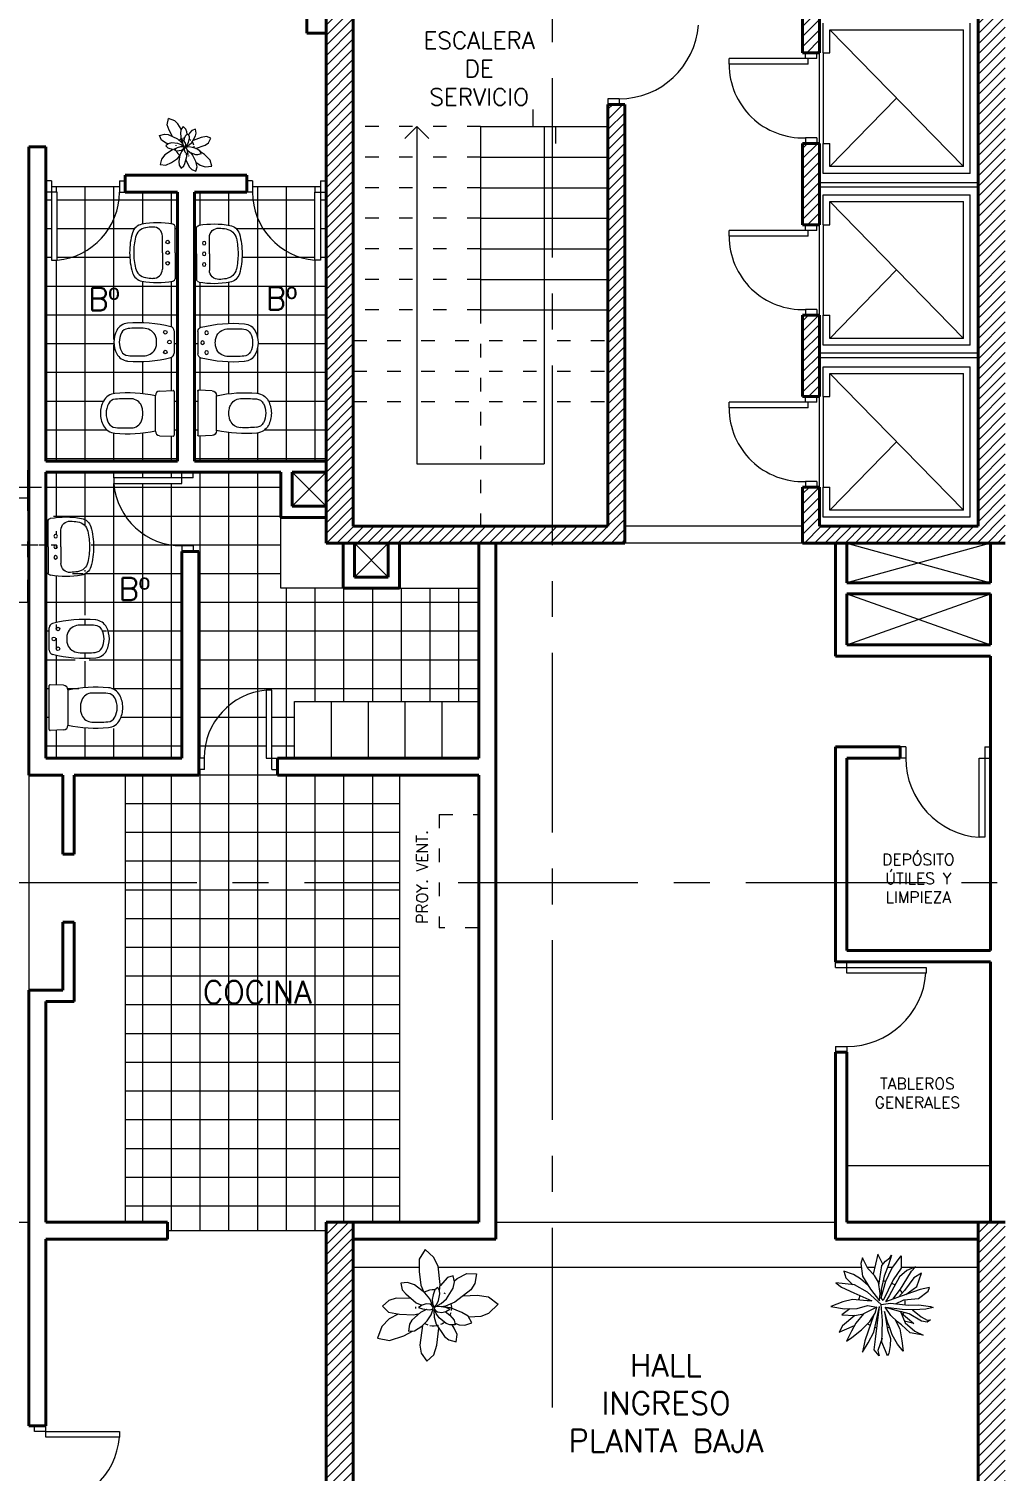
# Model space of a CAD drawing. Extents: x 1018 to 1337, y -109 to 133.
# Drawn here: x 1043.32 to 1051.94, y 112.54 to 125.28 of the extents above; entities that cross this region are included whole.
import ezdxf

# ---------------------------------------------------------------- set-up
doc = ezdxf.new("R2010")
doc.units = 0
doc.header["$LTSCALE"] = 0.5
doc.linetypes.add('ACAD_ISO03W100', pattern=[30, 12, -18])
doc.linetypes.add('CENTER', pattern=[50.8, 31.75, -6.35, 6.35, -6.35])
doc.layers.get('0').update_dxf_attribs({"linetype": 'CONTINUOUS'})
for name, color, linetype, lineweight in [('Carpintería', 55, 'CONTINUOUS', 20), ('Detalles .05', 243, 'CONTINUOUS', 5), ('Detalles 01', 8, 'CONTINUOUS', 9), ('Equipamiento fijo', 31, 'CONTINUOUS', 13), ('Muros corte', 7, 'CONTINUOUS', 40), ('Pisos', 252, 'CONTINUOUS', 18), ('Proyección', 4, 'ACAD_ISO03W100', 18), ('Punta 01', 6, 'CONTINUOUS', 9), ('Punta 015', 64, 'CONTINUOUS', 13), ('Punta 02', 11, 'CONTINUOUS', 20), ('Tratamiento pisos', 251, 'CONTINUOUS', 9)]:
    doc.layers.add(name, color=color, linetype=linetype, lineweight=lineweight)
doc.styles.add('Texto 1 mm', font='simplex.shx', dxfattribs={"height": 0.1})
doc.styles.add('Texto 1.5 mm', font='simplex.shx', dxfattribs={"height": 0.15})
doc.styles.add('Texto 2 mm', font='simplex.shx', dxfattribs={"height": 0.2})
pattern_1 = [(0, (10.8031, -2.46609), (0, 0.254), []), (90, (10.8031, -2.46609), (-0.254, 2e-17), [])]
pattern_2 = [(45, (10.8031, -2.466086), (-0.0449012806, 0.0449012806), [])]

# ---------------------------------------------------------------- blocks, each defined once
blk = doc.blocks.new('RT')
at = {"layer": 'Equipamiento fijo'}
for p, q in [((0.122, 0.01), (0.122, 0.174)), ((0.248, 0.01), (0.248, 0.265)), ((0.122, 0.01), (0.122, -0.154)), ((0.248, 0.01), (0.248, -0.246)), ((0.248, 0.01), (0.248, 0.01)), ((0.242, -0.259), (0.248, -0.259))]:
    blk.add_line(p, q, dxfattribs=at)
for centre in [(0.174, 0.114), (0.174, 0.01), (0.174, -0.094)]:
    blk.add_circle(centre, 0.017, dxfattribs=at)
for centre, radius, start, end in [((-0.057, 0.171), 0.12, 100.4189, 162.9179), ((0.076, -0.553), 0.856, 80.0623, 100.4189), ((0.221, 0.27), 0.02, 66.1497, 80.0623), ((0.212, 0.252), 0.0404, 44.4974, 66.1497), ((0.531, 0.01), 0.73, 164.4041, 180), ((0.531, 0.01), 0.69, 167.2483, 180), ((-0.024, 0.136), 0.12, 98.3128, 167.2483), ((0.076, -0.553), 0.816, 93.3614, 98.3128), ((0.034, 0.174), 0.088, 0, 93.3614), ((0.228, 0.265), 0.02, 0, 47.07), ((0.531, 0.01), 0.73, 180, 195.5959), ((0.531, 0.01), 0.69, 180, 192.7517), ((-0.057, -0.151), 0.12, 197.0821, 259.5811), ((-0.024, -0.116), 0.12, 192.7517, 261.6872), ((0.076, 0.573), 0.856, 259.5811, 279.9377), ((0.076, 0.573), 0.816, 261.6872, 266.6386), ((0.034, -0.154), 0.088, 266.6386, 0), ((0.221, -0.251), 0.02, 279.9377, 293.8503), ((0.212, -0.232), 0.0404, 293.8503, 315.5026), ((0.228, -0.246), 0.02, 312.93, 0)]:
    blk.add_arc(centre, radius, start, end, dxfattribs=at)
blk = doc.blocks.new('TRE')
at = {"layer": 'Equipamiento fijo'}
blk.add_line((-0.111, 0.321), (0.098, 0.321), dxfattribs=at)
for centre in [(-0.006, 0.277), (-0.098, 0.239), (0.086, 0.239)]:
    blk.add_circle(centre, 0.017, dxfattribs=at)
for centre, radius, start, end in [((0.999, -0.005), 1.185, 165.6044, 185.1819), ((-0.111, 0.281), 0.04, 90, 166.2935), ((0.098, 0.281), 0.04, 13.7065, 90), ((-1.083, -0.01), 1.257, 355.3805, 13.8332), ((-0.004, 0.034), 0.131, 121.8233, 180), ((-0.02, 0.037), 0.12, 97.9611, 116.2022), ((-0.007, -0.04), 0.198, 89.701, 98.5059), ((-0.005, -0.04), 0.198, 81.4941, 90.299), ((0.008, 0.037), 0.12, 63.7978, 82.0389), ((-0.008, 0.034), 0.131, 0, 58.1767), ((1.088, -0.012), 1.224, 177.8575, 184.4928), ((-1.101, -0.012), 1.224, 355.5072, 2.1425), ((-0.057, -0.102), 0.125, 184.4928, 242.4143), ((-0.057, -0.102), 0.075, 184.4928, 242.4143), ((0.045, -0.102), 0.075, 297.5857, 355.5072), ((0.045, -0.102), 0.125, 297.5857, 355.5072), ((-0.006, -0.004), 0.235, 242.4143, 270), ((-0.006, -0.004), 0.185, 242.4143, 270), ((-0.006, -0.004), 0.185, 270, 297.5857), ((-0.006, -0.004), 0.235, 270, 297.5857)]:
    blk.add_arc(centre, radius, start, end, dxfattribs=at)
blk = doc.blocks.new('Plant1')
for p, q in [((2.94, 14.02), (1.24, 11.02)), ((5.75, 15.65), (2.94, 14.02)), ((6.8, 12.64), (5.75, 15.65)), ((6.67, 9.74), (6.8, 12.64)), ((-4.94, 10.5), (-5.47, 8.7)), ((-5.47, 8.7), (-5.1, 7.19)), ((-3.11, 9.8), (-4.94, 10.5)), ((-1.65, 8.27), (-3.11, 9.8)), ((-0.15, 4.91), (-1.65, 8.27)), ((1.24, 11.02), (-0.18, 7.33)), ((4.8, 4.93), (6.67, 9.74)), ((-10.15, 7.82), (-12.56, 7.25)), ((-12.56, 7.25), (-11.81, 4.91)), ((-11.81, 4.91), (-9.42, 2.94)), ((-8.01, 7.41), (-10.15, 7.82)), ((-4.41, 5.37), (-8.01, 7.41)), ((-5.1, 7.19), (-3.73, 3.58)), ((-0.18, 7.33), (-0.36, 5.38)), ((0.25, 2.69), (-0.15, 4.91)), ((2.74, 4.3), (1.6, 3.31)), ((3.75, 4.5), (2.74, 4.3)), ((3.75, 3.45), (4.8, 4.93)), ((3.75, 3.44), (3.75, 4.5)), ((7.53, 5.66), (4.58, 4.62)), ((9.19, 5.31), (7.53, 5.66)), ((8.7, 3.64), (9.19, 5.31)), ((8.78, 3.92), (9.84, 4.12)), ((9.84, 4.12), (12.89, 4.12)), ((12.89, 4.12), (15.19, 2.69)), ((-15.39, 2.27), (-18.09, -0.04)), ((-12.63, 3.17), (-15.39, 2.27)), ((-9.66, 3.14), (-12.63, 3.17)), ((-9.42, 2.94), (-5.88, 0.9)), ((-3.93, 0.56), (-7.13, -0.21)), ((-5.88, 0.9), (-4.34, 0.46)), ((-2.06, 0.5), (-3.93, 0.56)), ((-2.48, 2.2), (-3.75, 2.12)), ((-3.75, 2.12), (-2.91, 1.21)), ((-3.73, 3.58), (-2.59, 2.19)), ((-2.91, 1.21), (-1.29, 0)), ((-1.34, 2), (-2.48, 2.2)), ((-1.9, 0.46), (-2.06, 0.5)), ((-0.39, 1.34), (-1.34, 2)), ((-0.56, -0.12), (-0.19, 0)), ((-0.12, 0.81), (-0.39, 1.34)), ((-0.19, 0), (-0.12, 0.06)), ((-0.06, 0.25), (-0.12, 0.81)), ((-0.12, 0.06), (-0.06, 0.25)), ((-0.11, 0.67), (0.06, 0.81)), ((0.06, 0.81), (0.25, 2.69)), ((0.31, 1.31), (0.12, 0.38)), ((0.12, 0.38), (0.19, 0.25)), ((0.19, 0.25), (0.38, 0.19)), ((0.73, 2.26), (0.31, 1.31)), ((0.38, 0.19), (1.25, 0.44)), ((0.47, 0.22), (0.69, 0)), ((0.69, 0), (2.44, 0)), ((1.6, 3.31), (0.73, 2.26)), ((1.25, 0.44), (2.18, 1.1)), ((2.18, 1.1), (3.4, 2.61)), ((2.44, 0), (4.43, 0.51)), ((3.4, 2.61), (3.75, 3.44)), ((4.43, 0.51), (7.5, 2.24)), ((7.5, 2.24), (8.7, 3.64)), ((13.53, 0.5), (11.66, -0.54)), ((15.19, 2.69), (13.53, 0.5)), ((-18.09, -0.04), (-15.37, -2.32)), ((-15.37, -2.32), (-11.22, -3.04)), ((-11.22, -3.04), (-8.38, -3)), ((-8.2, -0.91), (-9.38, -2.5)), ((-9.38, -2.5), (-7.87, -3.25)), ((-5.18, -2.97), (-8.45, -7.47)), ((-7.13, -0.21), (-8.2, -0.91)), ((-7.87, -3.25), (-5.44, -3.05)), ((-5.44, -3.05), (-3.38, -2.45)), ((-3.38, -2.45), (-1.56, -1.44)), ((-1.56, -1.44), (-0.5, -0.38)), ((-1.12, -2.44), (-1.55, -4.42)), ((-1.29, 0), (-0.56, -0.12)), ((-0.38, -0.81), (-1.12, -2.44)), ((-0.31, -0.5), (-0.59, -0.46)), ((-0.5, -0.38), (-0.5, -0.12)), ((0.06, -0.62), (-0.38, -0.81)), ((-0.26, -0.76), (-0.31, -0.5)), ((-0.19, -1.81), (-0.07, -0.68)), ((0.01, -3.25), (-0.19, -1.81)), ((0.12, -0.12), (0, -0.44)), ((0, -0.44), (0.12, -1)), ((1.03, -5.66), (0.01, -3.25)), ((0.56, -0.06), (0.12, -0.12)), ((0.12, -1), (0.45, -1.59)), ((0.45, -1.59), (1.43, -2.3)), ((1.53, -0.38), (0.56, -0.06)), ((1.43, -2.3), (2.56, -2.56)), ((3.06, -1.61), (1.53, -0.38)), ((3.19, -1.19), (2.01, -0.77)), ((2.38, -1), (2.23, -0.95)), ((2.32, -2.51), (3.05, -4.05)), ((4.2, -2.28), (2.38, -1)), ((2.56, -2.56), (3.88, -2.56)), ((3.05, -4.05), (3.43, -5.82)), ((3.88, -2.56), (3.06, -1.61)), ((6, -1.48), (3.19, -1.19)), ((6.42, -4.94), (4.2, -2.28)), ((11.66, -0.54), (6, -1.48)), ((9.02, -0.98), (12.56, -2.76)), ((12.56, -2.76), (15.17, -4.6)), ((-8.45, -7.47), (-9.18, -9.67)), ((-4.21, -9.77), (-1.41, -5.8)), ((-1.55, -4.42), (-1.12, -8.67)), ((1.72, -6.45), (1.03, -5.66)), ((3.06, -7.12), (1.72, -6.45)), ((2.25, -9.87), (2.39, -7.87)), ((2.39, -7.87), (2.32, -6.75)), ((3.43, -5.82), (3.06, -7.12)), ((3.19, -6.68), (4.04, -7.69)), ((4.04, -7.69), (5.41, -8.56)), ((7.5, -6.71), (6.42, -4.94)), ((7.5, -8.88), (7.5, -6.71)), ((7.5, -6.98), (10.72, -8.45)), ((13.06, -8.78), (16.61, -7.77)), ((15.17, -4.6), (16.61, -7.77)), ((-9.18, -9.67), (-8.88, -12.44)), ((-8.88, -12.44), (-6.25, -11.82)), ((-6.25, -11.82), (-4.21, -9.77)), ((-1.12, -8.67), (-0.57, -10.07)), ((-0.57, -10.07), (1, -11.56)), ((1, -11.56), (2.25, -9.87)), ((5.41, -8.56), (7.5, -8.88)), ((10.72, -8.45), (13.06, -8.78))]:
    blk.add_line(p, q)
for start, end in [(57.1582, 93.2041), (172.4345, 176.9296), (149.2581, 153.7532), (21.2653, 25.7604), (212.1423, 223.5771), (229.8179, 257.6637), (306.6551, 316.418), (323.0282, 344.4965), (265.2848, 278.7499)]:
    blk.add_arc((0, 0), 5.12, start, end)
blk = doc.blocks.new('Planta 1')
for p, q in [((-0.233, 0.595), (-0.254, 0.525)), ((-0.166, 0.461), (-0.233, 0.595)), ((-0.039, 0.64), (-0.099, 0.388)), ((0.024, 0.515), (-0.039, 0.64)), ((0.009, 0.498), (0.057, 0.553)), ((0.057, 0.553), (0.113, 0.595)), ((0.132, 0.627), (0.097, 0.506)), ((0.113, 0.595), (0.132, 0.627)), ((0.137, 0.461), (0.254, 0.622)), ((0.254, 0.622), (0.257, 0.466)), ((-0.35, 0.384), (-0.47, 0.424)), ((-0.47, 0.424), (-0.446, 0.342)), ((-0.259, 0.329), (-0.35, 0.384)), ((-0.254, 0.525), (-0.236, 0.364)), ((-0.084, 0.372), (-0.166, 0.461)), ((-0.033, 0.287), (-0.084, 0.372)), ((-0.027, 0.244), (0.009, 0.498)), ((0.097, 0.506), (0.041, 0.362)), ((0.063, 0.299), (0.137, 0.461)), ((0.257, 0.466), (0.156, 0.317)), ((0.326, 0.436), (0.233, 0.354)), ((0.438, 0.481), (0.326, 0.436)), ((0.326, 0.329), (0.387, 0.426)), ((0.387, 0.426), (0.438, 0.481)), ((0.512, 0.401), (0.416, 0.342)), ((0.456, 0.232), (0.512, 0.401)), ((-0.337, 0.252), (-0.574, 0.277)), ((-0.574, 0.277), (-0.502, 0.222)), ((-0.502, 0.222), (-0.345, 0.15)), ((-0.446, 0.342), (-0.358, 0.254)), ((-0.172, 0.158), (-0.337, 0.252)), ((-0.164, 0.246), (-0.259, 0.329)), ((-0.236, 0.364), (-0.134, 0.198)), ((-0.134, 0.198), (-0.021, 0.051)), ((-0.012, 0.145), (-0.033, 0.287)), ((0.041, 0.362), (0.004, 0.193)), ((0.004, 0.087), (0.063, 0.299)), ((0.004, 0.193), (0.004, 0.087)), ((0.156, 0.317), (0.026, 0.055)), ((0.164, 0.225), (0.102, 0.113)), ((0.149, 0.072), (0.246, 0.198)), ((0.233, 0.354), (0.164, 0.225)), ((0.246, 0.198), (0.326, 0.329)), ((0.496, 0.195), (0.257, 0.111)), ((0.416, 0.342), (0.297, 0.18)), ((0.315, 0.131), (0.456, 0.232)), ((0.616, 0.217), (0.496, 0.195)), ((0.597, 0.173), (0.616, 0.217)), ((-0.483, 0.039), (-0.637, -0.021)), ((-0.361, 0.068), (-0.483, 0.039)), ((-0.177, 0.051), (-0.361, 0.068)), ((-0.345, 0.15), (-0.116, 0.05)), ((-0.116, 0.05), (-0.177, 0.051)), ((0.002, 0.002), (-0.172, 0.158)), ((-0.021, 0.051), (-0.012, 0.145)), ((0.002, 0.002), (0.121, 0.019)), ((0.017, -0.2), (0.002, 0.002)), ((0.026, 0.055), (0.004, 0.087)), ((0.102, 0.113), (0.058, 0.039)), ((0.257, 0.111), (0.058, 0.039)), ((0.121, 0.019), (0.347, -0.006)), ((0.182, 0.012), (0.291, 0.061)), ((0.297, 0.18), (0.22, 0.096)), ((0.291, 0.061), (0.475, 0.081)), ((0.475, 0.081), (0.597, 0.173)), ((-0.637, -0.021), (-0.464, -0.053)), ((-0.394, -0.051), (-0.496, -0.128)), ((-0.496, -0.128), (-0.331, -0.138)), ((-0.331, -0.138), (-0.486, -0.267)), ((-0.464, -0.053), (-0.302, -0.048)), ((-0.331, -0.138), (-0.22, -0.115)), ((-0.22, -0.115), (-0.318, -0.232)), ((-0.302, -0.048), (-0.172, -0.011)), ((-0.053, -0.03), (-0.22, -0.115)), ((-0.172, -0.011), (-0.053, -0.03)), ((-0.097, -0.141), (-0.164, -0.334)), ((-0.142, -0.212), (-0.076, -0.108)), ((-0.092, -0.346), (-0.019, -0.022)), ((-0.076, -0.108), (-0.053, -0.03)), ((-0.068, -0.438), (-0.019, -0.022)), ((0.043, -0.084), (0.081, -0.319)), ((0.084, -0.22), (0.043, -0.084)), ((0.051, -0.031), (0.249, -0.086)), ((0.124, -0.138), (0.051, -0.031)), ((0.27, -0.061), (0.062, -0.034)), ((0.209, -0.215), (0.124, -0.138)), ((0.249, -0.086), (0.307, -0.227)), ((0.358, -0.113), (0.249, -0.086)), ((0.257, -0.103), (0.416, -0.237)), ((0.414, -0.066), (0.27, -0.061)), ((0.347, -0.006), (0.48, -0.001)), ((0.512, -0.207), (0.358, -0.113)), ((0.401, -0.065), (0.507, -0.153)), ((0.566, -0.056), (0.414, -0.066)), ((0.48, -0.001), (0.627, -0.023)), ((0.507, -0.153), (0.584, -0.195)), ((0.659, -0.036), (0.566, -0.056)), ((0.627, -0.023), (0.659, -0.036)), ((-0.486, -0.267), (-0.528, -0.349)), ((-0.528, -0.349), (-0.462, -0.317)), ((-0.462, -0.317), (-0.334, -0.262)), ((-0.374, -0.336), (-0.438, -0.461)), ((-0.318, -0.232), (-0.374, -0.336)), ((-0.369, -0.416), (-0.246, -0.317)), ((-0.246, -0.317), (-0.142, -0.212)), ((-0.164, -0.334), (-0.206, -0.458)), ((-0.161, -0.483), (-0.092, -0.346)), ((0.012, -0.475), (0.015, -0.354)), ((0.015, -0.354), (0.017, -0.2)), ((0.081, -0.319), (0.121, -0.428)), ((0.11, -0.294), (0.084, -0.22)), ((0.14, -0.379), (0.11, -0.294)), ((0.174, -0.184), (0.238, -0.304)), ((0.259, -0.254), (0.209, -0.215)), ((0.238, -0.304), (0.265, -0.456)), ((0.371, -0.356), (0.259, -0.254)), ((0.416, -0.237), (0.299, -0.208)), ((0.307, -0.227), (0.43, -0.336)), ((0.536, -0.386), (0.371, -0.356)), ((0.43, -0.336), (0.536, -0.386)), ((0.584, -0.222), (0.512, -0.207)), ((0.584, -0.195), (0.629, -0.192)), ((0.629, -0.192), (0.584, -0.222)), ((-0.438, -0.461), (-0.369, -0.416)), ((-0.206, -0.458), (-0.233, -0.6)), ((-0.233, -0.6), (-0.161, -0.483)), ((-0.086, -0.572), (-0.068, -0.438)), ((0.013, -0.425), (-0.041, -0.58)), ((0.057, -0.582), (0.012, -0.475)), ((0.116, -0.515), (0.1, -0.617)), ((0.121, -0.428), (0.116, -0.515)), ((0.209, -0.5), (0.14, -0.379)), ((0.281, -0.59), (0.209, -0.5)), ((0.265, -0.456), (0.281, -0.59)), ((-0.023, -0.649), (-0.086, -0.572)), ((-0.041, -0.58), (-0.023, -0.649)), ((0.084, -0.649), (0.057, -0.582)), ((0.1, -0.617), (0.084, -0.649))]:
    blk.add_line(p, q)
at = {"layer": 'Detalles .05'}
for start, end in [(125.0386, 125.0807), (79.6774, 86.207), (55.7777, 65.1238), (29.6412, 39.1255), (157.2574, 168.4231), (359.4429, 11.7162), (335.4998, 341.0401), (233.5733, 240.8096), (253.2847, 258.683), (283.2227, 289.1148), (309.5647, 313.1025)]:
    blk.add_arc((0.008, 0.001), 0.3, start, end, dxfattribs=at)
blk = doc.blocks.new('Lavatorio')
at = {"layer": 'Equipamiento fijo'}
for p, q in [((0.075, 0.002), (0.075, 0.149)), ((0.188, 0.002), (0.188, 0.232)), ((0.075, 0.002), (0.075, -0.145)), ((0.188, 0.002), (0.188, -0.228)), ((0.188, 0.002), (0.188, 0.002))]:
    blk.add_line(p, q, dxfattribs=at)
for centre in [(0.122, 0.096), (0.122, 0.002), (0.122, -0.092)]:
    blk.add_circle(centre, 0.0153, dxfattribs=at)
for centre, radius, start, end in [((0.034, -0.505), 0.771, 80.0623, 100.4189), ((0.443, 0.002), 0.657, 164.4041, 180), ((-0.086, 0.147), 0.108, 100.4189, 162.9179), ((0.443, 0.002), 0.621, 167.2483, 180), ((-0.057, 0.115), 0.108, 98.3128, 167.2483), ((0.034, -0.505), 0.735, 93.3614, 98.3128), ((-0.004, 0.149), 0.0792, 360, 93.3614), ((0.158, 0.222), 0.0331, 43.9717, 75.2316), ((0.17, 0.232), 0.018, 360, 47.07), ((0.443, 0.002), 0.657, 180, 195.5959), ((0.443, 0.002), 0.621, 180, 192.7517), ((-0.086, -0.143), 0.108, 197.0821, 259.5811), ((-0.057, -0.111), 0.108, 192.7517, 261.6872), ((0.034, 0.509), 0.771, 259.5811, 279.9377), ((0.034, 0.509), 0.735, 261.6872, 266.6386), ((-0.004, -0.145), 0.0792, 266.6386, 360), ((0.158, -0.218), 0.0331, 284.7684, 316.0283), ((0.17, -0.228), 0.018, 312.93, 360)]:
    blk.add_arc(centre, radius, start, end, dxfattribs=at)
blk = doc.blocks.new('inodoro')
at = {"layer": 'Equipamiento fijo'}
for p, q in [((-0.157, 0.165), (0.157, 0.165)), ((-0.197, 0.127), (-0.202, 0.008)), ((0.194, 0), (-0.194, 0)), ((0.197, 0.127), (0.202, 0.008))]:
    blk.add_line(p, q, dxfattribs=at)
for centre, radius, start, end in [((0, 0.415), 0.235, 90, 117.5857), ((0, 0.415), 0.235, 62.4143, 90), ((1.09, 0.422), 1.27, 175.4777, 191.6858), ((-0.051, 0.512), 0.125, 117.5857, 175.5072), ((1.095, 0.422), 1.224, 175.5072, 182.1425), ((-0.051, 0.512), 0.075, 117.5857, 175.5072), ((0, 0.415), 0.185, 90, 117.5857), ((0, 0.415), 0.185, 62.4143, 90), ((0.051, 0.512), 0.075, 4.4928, 62.4143), ((0.051, 0.512), 0.125, 4.4928, 62.4143), ((-1.095, 0.422), 1.224, 357.8575, 4.4928), ((-1.024, 0.418), 1.205, 347.8749, 4.9616), ((-0.028, 0.381), 0.101, 182.7072, 247.2321), ((-0.014, 0.396), 0.12, 243.7978, 262.0389), ((0, 0.483), 0.208, 261.594, 278.406), ((0.014, 0.396), 0.12, 277.9611, 296.2022), ((0.028, 0.381), 0.101, 292.7679, 357.2928), ((-0.157, 0.125), 0.04, 90, 177.3974), ((0.157, 0.125), 0.04, 2.6026, 90), ((-0.194, 0.008), 0.00803, 177.6578, 269.7397), ((0.195, 0.007), 0.00742, 265.6488, 0.2402), ((0.194, 0.008), 0.008, 355.889, 2.6026)]:
    blk.add_arc(centre, radius, start, end, dxfattribs=at)

msp = doc.modelspace()

# ---------------------------------------------------------------- hatches: boundary and pattern name
at = {"layer": 'Detalles 01'}
h = msp.add_hatch(dxfattribs=at)
h.set_pattern_fill('ANSI31,_O', color=256, scale=0.02)
h.set_pattern_definition(pattern_2)
h.paths.add_polyline_path([(1049.049, 125.414), (1049.049, 125.664), (1047.949, 125.664), (1047.949, 125.414)])
h.paths.add_polyline_path([(1046.189, 125.664), (1046.189, 125.739), (1045.949, 125.739), (1045.949, 120.739), (1047.949, 120.739), (1047.949, 120.889), (1046.189, 120.889), (1046.189, 125.414), (1047.949, 125.414), (1047.949, 125.664)])
h.paths.add_polyline_path([(1048.589, 124.614), (1048.439, 124.614), (1048.439, 120.889), (1047.949, 120.889), (1047.949, 120.739), (1048.589, 120.739)])
h = msp.add_hatch(dxfattribs=at)
h.set_pattern_fill('ANSI31', color=256, scale=0.02, style=0)
h.set_pattern_definition(pattern_2)
h.paths.add_polyline_path([(1051.709, 120.889), (1050.309, 120.889), (1050.309, 121.233), (1050.159, 121.233), (1050.159, 120.739), (1051.949, 120.739), (1051.949, 125.739), (1051.709, 125.739), (1051.709, 125.664), (1049.549, 125.664), (1049.549, 125.414), (1050.159, 125.414), (1050.159, 125.07), (1050.309, 125.07), (1050.309, 125.414), (1051.709, 125.414)])
h.paths.add_polyline_path([(1050.309, 124.27), (1050.159, 124.27), (1050.159, 123.552), (1050.309, 123.552)], flags=17)
h = msp.add_hatch(dxfattribs=at)
h.set_pattern_fill('ANSI31', color=256, scale=0.02, style=0)
h.set_pattern_definition(pattern_2)
h.paths.add_polyline_path([(1050.309, 122.752), (1050.159, 122.752), (1050.159, 122.033), (1050.309, 122.033)])
h = msp.add_hatch(dxfattribs=at)
h.set_pattern_fill('ANSI31', color=256, scale=0.02, style=0)
h.set_pattern_definition(pattern_2)
h.paths.add_polyline_path([(1046.189, 114.739), (1046.079, 114.739), (1045.949, 114.739), (1045.949, 110.064), (1044.899, 110.064), (1044.899, 109.814), (1045.949, 109.814), (1045.949, 109.739), (1046.189, 109.739), (1046.189, 111.464), (1047.449, 111.464), (1047.449, 111.714), (1046.189, 111.714)])
h = msp.add_hatch(dxfattribs=at)
h.set_pattern_fill('ANSI31', color=256, scale=0.02, style=0)
h.set_pattern_definition(pattern_2)
h.paths.add_polyline_path([(1051.949, 114.739), (1051.709, 114.739), (1051.709, 111.714), (1050.449, 111.714), (1050.449, 111.464), (1051.709, 111.464), (1051.709, 109.739), (1051.949, 109.739), (1051.949, 109.814), (1053.66, 109.814), (1053.66, 110.064), (1051.949, 110.064)])
at = {"layer": 'Tratamiento pisos'}
h = msp.add_hatch(dxfattribs=at)
h.set_pattern_fill('NET,_O', color=256, scale=0.08)
h.set_pattern_definition(pattern_1)
h.paths.add_polyline_path([(1044.124, 123.839), (1044.124, 123.889), (1043.524, 123.889), (1043.524, 123.839), (1043.574, 123.839), (1043.574, 123.239, 0.387348)])
h.paths.add_polyline_path([(1045.849, 123.839), (1045.899, 123.839), (1045.899, 123.889), (1045.299, 123.889), (1045.299, 123.839, 0.387348), (1045.849, 123.239)])
h = msp.add_hatch(dxfattribs=at)
h.set_pattern_fill('NET,_O', color=256, scale=0.08)
h.set_pattern_definition(pattern_1)
h.paths.add_polyline_path([(1044.636, 123.839), (1044.174, 123.839), (1044.124, 123.839, -0.387348), (1043.574, 123.239), (1043.524, 123.239), (1043.524, 123.839), (1043.474, 123.839), (1043.474, 121.464), (1044.636, 121.464)])
h.paths.add_polyline_path([(1044.196, 122.682, -0.085631), (1044.577, 122.651, -0.345761), (1044.606, 122.614), (1044.606, 122.416, -0.345761), (1044.577, 122.379, -0.080689), (1044.196, 122.348, -0.258252), (1044.1, 122.411, -0.12095), (1044.074, 122.515, -0.12095), (1044.1, 122.618, -0.258252)], flags=16)
h.paths.add_polyline_path([(1044.239, 123.129, -0.068155), (1044.215, 123.305, -0.068155), (1044.239, 123.482, -0.279671), (1044.323, 123.556, -0.089057), (1044.595, 123.557, -0.137249), (1044.61, 123.548, -0.208319), (1044.616, 123.535), (1044.616, 123.305), (1044.616, 123.075, -0.208319), (1044.61, 123.062, -0.137249), (1044.595, 123.053, -0.089057), (1044.323, 123.054, -0.279671)], flags=16)
h.paths.add_polyline_path([(1044.199, 122.634, -0.02896), (1044.334, 122.637, -0.25944), (1044.44, 122.578, -0.07976), (1044.45, 122.544, -0.038438), (1044.452, 122.515, -0.038438), (1044.45, 122.486, -0.07976), (1044.44, 122.451, -0.25944), (1044.334, 122.393, -0.02896), (1044.199, 122.395, -0.258252), (1044.142, 122.433, -0.12095), (1044.122, 122.515, -0.12095), (1044.142, 122.596, -0.258252)], flags=0)
h.paths.add_polyline_path([(1044.266, 123.168, -0.055697), (1044.251, 123.305, -0.055697), (1044.266, 123.442, -0.3102), (1044.356, 123.525, -0.021608), (1044.419, 123.532, -0.431503), (1044.503, 123.453), (1044.503, 123.305), (1044.503, 123.158, -0.431503), (1044.419, 123.079, -0.021608), (1044.356, 123.085, -0.3102)], flags=0)
h.paths.add_polyline_path([(1044.545, 122.602, -1), (1044.513, 122.602, -1)], flags=0)
h.paths.add_polyline_path([(1044.535, 123.212, -1), (1044.566, 123.212, -1)], flags=0)
h.paths.add_polyline_path([(1044.535, 123.305, -1), (1044.566, 123.305, -1)], flags=0)
h.paths.add_polyline_path([(1044.581, 122.515, -1), (1044.548, 122.515, -1)], flags=0)
h.paths.add_polyline_path([(1044.545, 122.427, -1), (1044.513, 122.427, -1)], flags=0)
h.paths.add_polyline_path([(1044.535, 123.399, -1), (1044.566, 123.399, -1)], flags=0)
h.paths.add_polyline_path([(1044.441, 122.039), (1044.441, 122.042, -0.400971), (1044.479, 122.082), (1044.598, 122.087, -0.029302), (1044.599, 122.087, -0.437884), (1044.606, 122.079), (1044.606, 121.691, -0.430271), (1044.598, 121.683), (1044.479, 121.688, -0.400971), (1044.441, 121.728), (1044.441, 121.732, -0.070839), (1044.084, 121.709, -0.258252), (1043.983, 121.776, -0.12095), (1043.956, 121.885, -0.12095), (1043.983, 121.994, -0.258252), (1044.084, 122.061, -0.074693)], flags=16)
h.paths.add_polyline_path([(1044.088, 122.011, -0.028516), (1044.227, 122.014, -0.295056), (1044.318, 121.952, -0.07976), (1044.329, 121.916, -0.073488), (1044.329, 121.855, -0.07976), (1044.318, 121.818, -0.295056), (1044.227, 121.756, -0.028516), (1044.088, 121.759, -0.258252), (1044.027, 121.799, -0.12095), (1044.006, 121.885, -0.12095), (1044.027, 121.971, -0.258252)], flags=0)
h = msp.add_hatch(dxfattribs=at)
h.set_pattern_fill('NET,_O', color=256, scale=0.08)
h.set_pattern_definition(pattern_1)
h.paths.add_polyline_path([(1045.949, 123.839), (1045.899, 123.839), (1045.899, 123.239), (1045.849, 123.239, -0.387348), (1045.299, 123.839), (1045.249, 123.839), (1044.786, 123.839), (1044.786, 121.464), (1045.949, 121.464)])
h.paths.add_polyline_path([(1045.323, 122.613, -0.12095), (1045.348, 122.51, -0.12095), (1045.323, 122.406, -0.258252), (1045.227, 122.343, -0.080689), (1044.845, 122.373, -0.345761), (1044.816, 122.41), (1044.816, 122.609, -0.345761), (1044.845, 122.646, -0.085631), (1045.227, 122.677, -0.258252)], flags=16)
h.paths.add_polyline_path([(1045.281, 122.591, -0.12095), (1045.301, 122.51, -0.12095), (1045.281, 122.428, -0.258252), (1045.223, 122.39, -0.02896), (1045.089, 122.387, -0.25944), (1044.983, 122.446, -0.07976), (1044.972, 122.481, -0.038438), (1044.97, 122.51, -0.038438), (1044.972, 122.538, -0.07976), (1044.983, 122.573, -0.25944), (1045.089, 122.632, -0.02896), (1045.223, 122.629, -0.258252)], flags=0)
h.paths.add_polyline_path([(1045.1, 123.044, -0.089057), (1044.827, 123.043, -0.137249), (1044.812, 123.052, -0.208319), (1044.806, 123.065), (1044.806, 123.295), (1044.806, 123.525, -0.208319), (1044.812, 123.538, -0.137249), (1044.827, 123.548, -0.089057), (1045.1, 123.546, -0.279671), (1045.183, 123.472, -0.068155), (1045.208, 123.295, -0.068155), (1045.183, 123.119, -0.279671)], flags=16)
h.paths.add_polyline_path([(1045.067, 123.075, -0.021608), (1045.003, 123.069, -0.431503), (1044.92, 123.148), (1044.92, 123.295), (1044.92, 123.443, -0.431503), (1045.003, 123.522, -0.021608), (1045.067, 123.515, -0.3102), (1045.156, 123.432, -0.055697), (1045.172, 123.295, -0.055697), (1045.156, 123.158, -0.3102)], flags=0)
h.paths.add_polyline_path([(1044.91, 122.597, -1), (1044.878, 122.597, -1)], flags=0)
h.paths.add_polyline_path([(1045.439, 121.996, -0.12095), (1045.466, 121.887, -0.12095), (1045.439, 121.778, -0.258252), (1045.338, 121.711, -0.070839), (1044.981, 121.733), (1044.981, 121.73, -0.400971), (1044.943, 121.69), (1044.825, 121.685, -0.430271), (1044.816, 121.693), (1044.816, 122.081, -0.437884), (1044.824, 122.089, -0.029302), (1044.825, 122.089), (1044.943, 122.084, -0.400971), (1044.981, 122.044), (1044.981, 122.04, -0.074693), (1045.338, 122.063, -0.258252)], flags=16)
h.paths.add_polyline_path([(1044.874, 122.51, -1), (1044.842, 122.51, -1)], flags=0)
h.paths.add_polyline_path([(1044.91, 122.422, -1), (1044.878, 122.422, -1)], flags=0)
h.paths.add_polyline_path([(1044.857, 123.202, -1), (1044.887, 123.202, -1)], flags=0)
h.paths.add_polyline_path([(1045.395, 121.973, -0.12095), (1045.416, 121.887, -0.12095), (1045.395, 121.801, -0.258252), (1045.335, 121.761, -0.02896), (1045.193, 121.758, -0.289225), (1045.104, 121.82, -0.07976), (1045.093, 121.856, -0.073488), (1045.093, 121.917, -0.07976), (1045.104, 121.954, -0.289225), (1045.193, 122.016, -0.02896), (1045.335, 122.013, -0.258252)], flags=0)
h.paths.add_polyline_path([(1044.857, 123.295, -1), (1044.887, 123.295, -1)], flags=0)
h.paths.add_polyline_path([(1044.857, 123.389, -1), (1044.887, 123.389, -1)], flags=0)
h = msp.add_hatch(dxfattribs=at)
h.set_pattern_fill('NET,_O', color=256, scale=0.08)
h.set_pattern_definition(pattern_1)
h.paths.add_polyline_path([(1044.674, 120.714), (1044.674, 120.664), (1044.674, 118.839), (1043.474, 118.839), (1043.474, 121.364), (1044.674, 121.364), (1044.674, 121.314), (1044.074, 121.314), (1044.074, 121.264, 0.387348)])
h.paths.add_polyline_path([(1043.533, 119.756, -0.345761), (1043.504, 119.793), (1043.504, 120.021, -0.087006), (1043.914, 120.059, -0.258252), (1044.01, 119.996, -0.116106), (1043.999, 119.916, -0.594496), (1043.914, 119.725, -0.085631)], flags=16)
h.paths.add_polyline_path([(1043.562, 119.892, 2.707878), (1043.565, 119.805, 2.707878)])
h.paths.add_polyline_path([(1043.526, 120.452, -0.27379), (1043.494, 120.47), (1043.494, 120.706), (1043.494, 120.954, -0.117586), (1043.851, 120.942, -0.145215), (1043.844, 120.569, -0.38796), (1043.759, 120.45, -0.076186)], flags=16)
h.paths.add_polyline_path([(1043.859, 120.706, 0.055697), (1043.844, 120.843, 0.3102), (1043.754, 120.926, 0.613702), (1043.608, 120.933, -0.030192), (1043.697, 120.932, -0.90167), (1043.854, 120.786, -0.064568), (1043.854, 120.626, -0.90167), (1043.697, 120.48, 0.043891), (1043.824, 120.5, 0.084943)], flags=16)
h.paths.add_polyline_path([(1043.504, 119.991, 0.342313), (1043.597, 119.979, 0.805441)], flags=16)
h.paths.add_polyline_path([(1043.919, 119.155, 0.527066), (1044.125, 119.171, -0.042194)], flags=0)
h.paths.add_polyline_path([(1044.008, 119.784, -0.043974), (1043.804, 119.769, -0.455533), (1043.66, 119.863, -0.498737), (1043.763, 120.014, -0.052851), (1044.008, 120, -0.256919)], flags=16)
h.paths.add_polyline_path([(1043.67, 119.829, -0.568792), (1043.776, 120.014, -2.202748), (1043.895, 119.914, -1.033029), (1043.911, 119.772, -0.878266)], flags=16)
h.paths.add_polyline_path([(1043.669, 119.131), (1043.669, 119.09), (1043.504, 119.082), (1043.504, 119.487), (1043.669, 119.48), (1043.669, 119.438, -0.070839), (1044.026, 119.46, -0.258252), (1044.127, 119.394, -0.196299), (1044.087, 119.26, -1.078312), (1044.027, 119.109, -0.074931)], flags=16)
h.paths.add_polyline_path([(1043.575, 120.8), (1043.557, 120.905, 0.88765), (1043.499, 120.949, 5.101497), (1043.544, 120.8, 3.058824), (1043.544, 120.706, 1), (1043.575, 120.706, 3.218136), (1043.544, 120.612, 4.336273), (1043.499, 120.463, -0.208319), (1043.494, 120.476, -10.300961), (1043.56, 120.784, -2.414214)])
h = msp.add_hatch(dxfattribs=at)
h.set_pattern_fill('NET,_O', color=256, scale=0.08)
h.set_pattern_definition(pattern_1)
h.paths.add_polyline_path([(1045.549, 121.364), (1044.774, 121.364), (1044.774, 121.314), (1044.674, 121.314), (1044.674, 121.264), (1044.074, 121.264, 0.387348), (1044.674, 120.714), (1044.774, 120.714), (1044.774, 120.664), (1044.824, 120.664), (1044.824, 118.839), (1044.874, 118.839, -0.388434), (1045.421, 119.439), (1045.471, 119.439), (1045.471, 118.839), (1045.521, 118.839), (1045.671, 118.839), (1045.671, 119.339), (1047.299, 119.339), (1047.299, 120.339), (1046.599, 120.339), (1046.099, 120.339), (1045.549, 120.339), (1045.549, 120.964)])
h = msp.add_hatch(dxfattribs=at)
h.set_pattern_fill('NET,_O', color=256, scale=0.08)
h.set_pattern_definition(pattern_1)
h.paths.add_polyline_path([(1046.599, 117.739), (1046.599, 118.689), (1045.521, 118.689), (1045.521, 118.739), (1045.471, 118.739), (1045.471, 118.839), (1045.421, 118.839), (1045.421, 119.439, 0.387678), (1044.874, 118.841), (1044.874, 118.739), (1044.824, 118.739), (1044.824, 118.689), (1044.174, 118.689), (1044.174, 117.739)])
h = msp.add_hatch(dxfattribs=at)
h.set_pattern_fill('NET,_O', color=256, scale=0.08)
h.set_pattern_definition(pattern_1)
h.paths.add_polyline_path([(1044.174, 117.739), (1044.174, 114.739), (1044.549, 114.739), (1044.549, 114.664), (1045.949, 114.664), (1045.949, 114.739), (1046.079, 114.739), (1046.319, 114.739), (1046.599, 114.739), (1046.599, 117.739)])

# ---------------------------------------------------------------- linework, layer by layer
at = {"layer": 'Carpintería'}
for p, q in [((1050.339, 125.07), (1050.339, 125.334)), ((1051.639, 124.006), (1051.639, 125.334)), ((1050.399, 125.274), (1051.579, 125.274)), ((1050.399, 125.07), (1050.399, 125.274)), ((1051.579, 124.066), (1051.579, 125.274)), ((1050.184, 125.02), (1050.184, 125.07)), ((1050.284, 125.02), (1050.284, 125.07)), ((1050.339, 125.07), (1050.399, 125.07)), ((1050.209, 125.02), (1049.509, 125.02)), ((1049.509, 124.97), (1049.509, 125.02)), ((1050.209, 124.97), (1049.509, 124.97)), ((1050.284, 125.02), (1050.184, 125.02)), ((1050.209, 124.97), (1050.209, 125.02)), ((1048.539, 124.664), (1048.439, 124.664)), ((1048.439, 124.664), (1048.439, 124.614)), ((1048.539, 124.664), (1048.539, 124.614)), ((1050.284, 124.32), (1050.184, 124.32)), ((1050.184, 124.32), (1050.184, 124.27)), ((1050.284, 124.32), (1050.284, 124.27)), ((1050.339, 124.006), (1050.339, 124.27)), ((1050.339, 124.27), (1050.399, 124.27)), ((1050.399, 124.066), (1050.399, 124.27)), ((1051.579, 124.066), (1050.399, 124.066)), ((1043.524, 123.939), (1043.474, 123.939)), ((1043.524, 123.939), (1043.524, 123.839)), ((1044.124, 123.939), (1044.124, 123.839)), ((1044.124, 123.939), (1044.174, 123.939)), ((1045.299, 123.939), (1045.249, 123.939)), ((1045.299, 123.939), (1045.299, 123.839)), ((1045.899, 123.939), (1045.899, 123.839)), ((1045.899, 123.939), (1045.949, 123.939)), ((1051.639, 124.006), (1050.339, 124.006)), ((1043.524, 123.839), (1043.474, 123.839)), ((1043.524, 123.839), (1043.524, 123.239)), ((1043.574, 123.839), (1043.524, 123.839)), ((1043.574, 123.239), (1043.574, 123.839)), ((1044.124, 123.839), (1044.174, 123.839)), ((1045.299, 123.839), (1045.249, 123.839)), ((1045.849, 123.239), (1045.849, 123.839)), ((1045.849, 123.839), (1045.899, 123.839)), ((1045.899, 123.839), (1045.949, 123.839)), ((1045.899, 123.839), (1045.899, 123.239)), ((1050.339, 123.816), (1051.639, 123.816)), ((1050.339, 123.552), (1050.339, 123.816)), ((1050.399, 123.756), (1051.579, 123.756)), ((1050.399, 123.552), (1050.399, 123.756)), ((1051.579, 122.547), (1051.579, 123.756)), ((1051.639, 122.487), (1051.639, 123.816)), ((1050.209, 123.502), (1049.509, 123.502)), ((1049.509, 123.452), (1049.509, 123.502)), ((1050.184, 123.502), (1050.184, 123.552)), ((1050.284, 123.502), (1050.184, 123.502)), ((1050.209, 123.452), (1050.209, 123.502)), ((1050.284, 123.502), (1050.284, 123.552)), ((1050.339, 123.552), (1050.399, 123.552)), ((1050.209, 123.452), (1049.509, 123.452)), ((1043.524, 123.239), (1043.574, 123.239)), ((1045.899, 123.239), (1045.849, 123.239)), ((1050.284, 122.802), (1050.184, 122.802)), ((1050.184, 122.802), (1050.184, 122.752)), ((1050.284, 122.802), (1050.284, 122.752)), ((1050.339, 122.487), (1050.339, 122.752)), ((1050.339, 122.752), (1050.399, 122.752)), ((1050.399, 122.547), (1050.399, 122.752)), ((1051.639, 122.487), (1050.339, 122.487)), ((1051.579, 122.547), (1050.399, 122.547)), ((1050.339, 122.297), (1051.639, 122.297)), ((1050.339, 122.033), (1050.339, 122.297)), ((1050.399, 122.237), (1051.579, 122.237)), ((1050.399, 122.033), (1050.399, 122.237)), ((1051.579, 121.029), (1051.579, 122.237)), ((1051.639, 120.969), (1051.639, 122.297)), ((1050.209, 121.983), (1049.509, 121.983)), ((1049.509, 121.933), (1049.509, 121.983)), ((1050.184, 121.983), (1050.184, 122.033)), ((1050.284, 121.983), (1050.184, 121.983)), ((1050.209, 121.933), (1050.209, 121.983)), ((1050.284, 121.983), (1050.284, 122.033)), ((1050.339, 122.033), (1050.399, 122.033)), ((1050.209, 121.933), (1049.509, 121.933)), ((1044.674, 121.314), (1044.674, 121.364)), ((1044.774, 121.314), (1044.774, 121.364)), ((1044.674, 121.314), (1044.074, 121.314)), ((1044.074, 121.314), (1044.074, 121.264)), ((1044.074, 121.264), (1044.674, 121.264)), ((1044.774, 121.314), (1044.674, 121.314)), ((1044.674, 121.264), (1044.674, 121.314)), ((1050.284, 121.283), (1050.184, 121.283)), ((1050.184, 121.283), (1050.184, 121.233)), ((1050.284, 121.283), (1050.284, 121.233)), ((1050.339, 120.969), (1050.339, 121.233)), ((1050.339, 121.233), (1050.399, 121.233)), ((1050.399, 121.029), (1050.399, 121.233)), ((1051.639, 120.969), (1050.339, 120.969)), ((1051.579, 121.029), (1050.399, 121.029)), ((1044.774, 120.714), (1044.674, 120.714)), ((1044.674, 120.714), (1044.674, 120.664)), ((1044.774, 120.714), (1044.774, 120.664)), ((1045.471, 119.439), (1045.421, 119.439)), ((1045.421, 119.439), (1045.421, 118.839)), ((1045.471, 118.839), (1045.471, 119.439)), ((1051.069, 118.939), (1051.019, 118.939)), ((1051.069, 118.939), (1051.069, 118.839)), ((1051.769, 118.939), (1051.769, 118.839)), ((1051.769, 118.939), (1051.819, 118.939)), ((1044.874, 118.839), (1044.824, 118.839)), ((1044.874, 118.739), (1044.874, 118.839)), ((1045.421, 118.839), (1045.471, 118.839)), ((1045.471, 118.739), (1045.471, 118.839)), ((1045.471, 118.839), (1045.521, 118.839)), ((1051.069, 118.839), (1051.019, 118.839)), ((1051.719, 118.139), (1051.719, 118.839)), ((1051.719, 118.839), (1051.769, 118.839)), ((1051.769, 118.839), (1051.819, 118.839)), ((1051.769, 118.839), (1051.769, 118.139)), ((1044.874, 118.739), (1044.824, 118.739)), ((1045.471, 118.739), (1045.521, 118.739)), ((1051.769, 118.139), (1051.719, 118.139)), ((1050.449, 116.989), (1050.449, 117.039)), ((1050.549, 116.989), (1050.549, 117.039)), ((1050.449, 116.989), (1050.549, 116.989)), ((1050.549, 116.989), (1051.249, 116.989)), ((1050.549, 116.939), (1050.549, 116.989)), ((1051.249, 116.939), (1050.549, 116.939)), ((1051.249, 116.989), (1051.249, 116.939)), ((1050.449, 116.289), (1050.549, 116.289)), ((1050.449, 116.289), (1050.449, 116.239)), ((1050.549, 116.289), (1050.549, 116.239)), ((1043.374, 112.889), (1043.374, 112.939)), ((1043.474, 112.889), (1043.474, 112.939)), ((1043.474, 112.889), (1043.374, 112.889)), ((1043.474, 112.889), (1044.124, 112.889)), ((1043.474, 112.839), (1043.474, 112.889)), ((1044.124, 112.839), (1043.474, 112.839)), ((1044.124, 112.889), (1044.124, 112.839))]:
    msp.add_line(p, q, dxfattribs=at)
at = {"layer": 'Detalles .05'}
for p, q in [((1050.309, 123.926), (1051.709, 123.926)), ((1050.309, 123.886), (1051.709, 123.886)), ((1051.709, 122.417), (1050.309, 122.417)), ((1051.709, 122.377), (1050.309, 122.377))]:
    msp.add_line(p, q, dxfattribs=at)
at = {"layer": 'Detalles 01', "linetype": 'CENTER', "ltscale": 0.1}
for p, q in [((1047.949, 113.101), (1047.949, 129.739)), ((1043.219, 117.739), (1046.599, 117.739)), ((1047.116, 117.739), (1057.707, 117.739))]:
    msp.add_line(p, q, dxfattribs=at)
at = {"layer": 'Detalles 01'}
for p, q in [((1050.399, 125.274), (1051.579, 124.066)), ((1050.339, 125.07), (1050.339, 124.27)), ((1050.989, 124.67), (1050.399, 124.066)), ((1047.776, 124.569), (1047.776, 124.419)), ((1046.645, 124.313), (1046.751, 124.419)), ((1046.751, 124.419), (1046.751, 121.439)), ((1046.857, 124.313), (1046.751, 124.419)), ((1047.876, 124.419), (1047.876, 121.439)), ((1047.976, 124.419), (1047.976, 124.269)), ((1050.399, 123.756), (1051.579, 122.547)), ((1050.339, 123.552), (1050.339, 122.752)), ((1050.989, 123.152), (1050.399, 122.547)), ((1050.399, 122.237), (1051.579, 121.029)), ((1050.339, 122.033), (1050.339, 121.233)), ((1050.989, 121.633), (1050.399, 121.029)), ((1046.751, 121.439), (1047.876, 121.439))]:
    msp.add_line(p, q, dxfattribs=at)
for centre, radius, start, end in [((1048.537, 125.368), 0.703, 270.1171, 355.6407), ((1050.159, 124.97), 0.65, 180, 272.1618), ((1043.52, 123.841), 0.604, 275.142, 359.8371), ((1045.903, 123.841), 0.604, 180.1629, 264.858), ((1050.159, 123.452), 0.65, 180, 272.1618), ((1050.159, 121.933), 0.65, 180, 272.1618), ((1044.675, 121.318), 0.604, 185.142, 269.8371), ((1045.475, 118.84), 0.602, 95.1638, 180.0753), ((1051.772, 118.84), 0.703, 180.1171, 265.6407), ((1050.547, 116.993), 0.703, 270.1171, 355.6407), ((1043.472, 112.893), 0.654, 270.1372, 355.2816)]:
    msp.add_arc(centre, radius, start, end, dxfattribs=at)
at = {"layer": 'Equipamiento fijo'}
for p, q in [((1045.549, 120.339), (1045.549, 120.964)), ((1046.099, 120.339), (1045.549, 120.339)), ((1046.599, 120.339), (1047.299, 120.339)), ((1045.671, 119.339), (1047.299, 119.339)), ((1045.671, 118.839), (1045.671, 119.339)), ((1045.997, 118.839), (1045.997, 119.339)), ((1046.323, 118.839), (1046.323, 119.339)), ((1046.649, 118.839), (1046.649, 119.339)), ((1046.975, 118.839), (1046.975, 119.339)), ((1043.324, 118.689), (1043.324, 116.789)), ((1044.174, 118.689), (1044.174, 114.739)), ((1046.599, 118.689), (1046.599, 114.739)), ((1050.549, 115.239), (1051.819, 115.239))]:
    msp.add_line(p, q, dxfattribs=at)
at = {"layer": 'Muros corte'}
for p, q in [((1045.949, 120.739), (1045.949, 125.739)), ((1045.779, 125.244), (1045.779, 125.414)), ((1046.189, 125.414), (1046.189, 120.889)), ((1050.159, 125.07), (1050.159, 125.414)), ((1050.309, 125.07), (1050.309, 125.414)), ((1051.709, 120.889), (1051.709, 125.414)), ((1045.949, 125.244), (1045.779, 125.244)), ((1050.309, 125.07), (1050.159, 125.07)), ((1048.439, 124.614), (1048.439, 120.889)), ((1048.589, 124.614), (1048.439, 124.614)), ((1048.589, 124.614), (1048.589, 120.739)), ((1050.159, 123.552), (1050.159, 124.27)), ((1050.309, 124.27), (1050.159, 124.27)), ((1050.309, 123.552), (1050.309, 124.27)), ((1043.324, 124.239), (1043.324, 118.689)), ((1043.324, 124.239), (1043.474, 124.239)), ((1043.474, 121.464), (1043.474, 124.239)), ((1045.249, 123.989), (1044.174, 123.989)), ((1044.174, 123.839), (1044.174, 123.989)), ((1045.249, 123.839), (1045.249, 123.989)), ((1044.636, 123.839), (1044.174, 123.839)), ((1044.636, 123.839), (1044.636, 121.464)), ((1045.249, 123.839), (1044.786, 123.839)), ((1044.786, 123.839), (1044.786, 121.464)), ((1050.309, 123.552), (1050.159, 123.552)), ((1050.309, 122.752), (1050.159, 122.752)), ((1050.159, 122.033), (1050.159, 122.752)), ((1050.309, 122.033), (1050.309, 122.752)), ((1050.309, 122.033), (1050.159, 122.033)), ((1043.474, 121.464), (1044.636, 121.464)), ((1043.474, 121.464), (1044.636, 121.464)), ((1044.786, 121.464), (1045.949, 121.464)), ((1043.474, 121.364), (1043.474, 118.839)), ((1043.474, 121.364), (1045.549, 121.364)), ((1045.549, 120.964), (1045.549, 121.364)), ((1045.649, 121.064), (1045.649, 121.364)), ((1045.649, 121.364), (1045.949, 121.364)), ((1050.159, 120.739), (1050.159, 121.233)), ((1050.309, 121.233), (1050.159, 121.233)), ((1050.309, 120.889), (1050.309, 121.233)), ((1045.549, 120.964), (1045.949, 120.964)), ((1045.649, 121.064), (1045.949, 121.064)), ((1046.189, 120.889), (1048.439, 120.889)), ((1051.709, 120.889), (1050.309, 120.889)), ((1045.949, 120.739), (1048.589, 120.739)), ((1046.099, 120.339), (1046.099, 120.739)), ((1046.199, 120.439), (1046.199, 120.739)), ((1046.499, 120.439), (1046.499, 120.739)), ((1046.599, 120.339), (1046.599, 120.739)), ((1047.299, 120.739), (1047.299, 120.339)), ((1047.449, 120.739), (1047.449, 114.589)), ((1051.949, 120.739), (1050.159, 120.739)), ((1050.449, 119.739), (1050.449, 120.739)), ((1050.549, 120.389), (1050.549, 120.739)), ((1051.819, 120.389), (1051.819, 120.739)), ((1044.674, 118.839), (1044.674, 120.664)), ((1044.674, 120.664), (1044.824, 120.664)), ((1044.824, 118.689), (1044.824, 120.664)), ((1046.099, 120.339), (1046.599, 120.339)), ((1046.199, 120.439), (1046.499, 120.439)), ((1047.299, 120.339), (1047.299, 118.839)), ((1051.819, 120.389), (1050.549, 120.389)), ((1050.549, 119.839), (1050.549, 120.289)), ((1051.819, 120.289), (1050.549, 120.289)), ((1051.819, 120.289), (1051.819, 119.839)), ((1051.819, 119.839), (1050.549, 119.839)), ((1051.819, 119.739), (1050.449, 119.739)), ((1051.819, 119.739), (1051.819, 117.139)), ((1051.019, 118.939), (1050.449, 118.939)), ((1050.449, 117.039), (1050.449, 118.939)), ((1051.019, 118.939), (1051.019, 118.839)), ((1043.474, 118.839), (1044.674, 118.839)), ((1045.521, 118.839), (1045.521, 118.689)), ((1045.521, 118.839), (1047.299, 118.839)), ((1051.019, 118.839), (1050.549, 118.839)), ((1050.549, 117.139), (1050.549, 118.839)), ((1043.624, 118.689), (1043.324, 118.689)), ((1043.624, 118.689), (1043.624, 117.989)), ((1043.724, 118.689), (1043.724, 117.989)), ((1043.724, 118.689), (1044.824, 118.689)), ((1045.521, 118.689), (1047.299, 118.689)), ((1047.299, 118.689), (1047.299, 114.739)), ((1043.724, 117.989), (1043.624, 117.989)), ((1043.724, 117.389), (1043.624, 117.389)), ((1043.624, 117.389), (1043.624, 116.789)), ((1043.724, 117.389), (1043.724, 116.689)), ((1051.819, 117.139), (1050.549, 117.139)), ((1051.819, 117.039), (1050.449, 117.039)), ((1051.819, 117.039), (1051.819, 114.739)), ((1043.624, 116.789), (1043.324, 116.789)), ((1043.324, 116.789), (1043.324, 112.939)), ((1043.474, 116.689), (1043.474, 114.739)), ((1043.724, 116.689), (1043.474, 116.689)), ((1050.449, 114.589), (1050.449, 116.239)), ((1050.549, 116.239), (1050.449, 116.239)), ((1050.549, 114.739), (1050.549, 116.239)), ((1044.549, 114.739), (1043.474, 114.739)), ((1044.549, 114.589), (1044.549, 114.739)), ((1045.949, 110.064), (1045.949, 114.739)), ((1045.949, 114.739), (1046.079, 114.739)), ((1046.319, 114.739), (1046.079, 114.739)), ((1046.189, 111.714), (1046.189, 114.739)), ((1047.299, 114.739), (1046.319, 114.739)), ((1050.549, 114.739), (1051.949, 114.739)), ((1051.709, 111.714), (1051.709, 114.739)), ((1044.549, 114.589), (1043.474, 114.589)), ((1043.474, 114.589), (1043.474, 112.939)), ((1047.449, 114.589), (1046.189, 114.589)), ((1050.449, 114.589), (1051.709, 114.589)), ((1043.474, 112.939), (1043.324, 112.939))]:
    msp.add_line(p, q, dxfattribs=at)
at = {"layer": 'Pisos'}
for p, q in [((1050.309, 124.27), (1050.309, 125.07)), ((1047.314, 124.419), (1047.314, 122.799)), ((1047.314, 124.419), (1048.439, 124.419)), ((1047.314, 124.149), (1048.439, 124.149)), ((1047.314, 123.879), (1048.439, 123.879)), ((1047.314, 123.609), (1048.439, 123.609)), ((1050.309, 122.752), (1050.309, 123.552)), ((1047.314, 123.339), (1048.439, 123.339)), ((1047.314, 123.069), (1048.439, 123.069)), ((1047.314, 122.799), (1048.439, 122.799)), ((1050.309, 121.233), (1050.309, 122.033))]:
    msp.add_line(p, q, dxfattribs=at)
at = {"layer": 'Proyección', "ltscale": 0.02}
for p, q in [((1047.314, 124.419), (1046.189, 124.419)), ((1047.314, 124.149), (1046.189, 124.149)), ((1047.314, 123.879), (1046.189, 123.879)), ((1047.314, 123.609), (1046.189, 123.609)), ((1047.314, 123.339), (1046.189, 123.339)), ((1047.314, 123.069), (1046.189, 123.069)), ((1047.314, 122.799), (1046.189, 122.799)), ((1047.314, 122.799), (1047.314, 120.889)), ((1046.189, 122.529), (1048.439, 122.529)), ((1046.189, 122.259), (1048.439, 122.259)), ((1046.189, 121.989), (1048.439, 121.989)), ((1046.949, 118.339), (1046.949, 117.339)), ((1046.949, 118.339), (1047.299, 118.339)), ((1047.299, 117.339), (1046.949, 117.339))]:
    msp.add_line(p, q, dxfattribs=at)
at = {"layer": 'Punta 01'}
for p, q in [((1045.949, 121.364), (1045.649, 121.064)), ((1045.649, 121.364), (1045.949, 121.064)), ((1046.199, 120.439), (1046.499, 120.739)), ((1046.499, 120.439), (1046.199, 120.739)), ((1051.819, 120.739), (1050.549, 120.389)), ((1050.549, 120.739), (1051.819, 120.389)), ((1050.549, 119.839), (1051.819, 120.289)), ((1050.549, 120.289), (1051.819, 119.839))]:
    msp.add_line(p, q, dxfattribs=at)
at = {"layer": 'Tratamiento pisos'}
for p, q in [((1043.524, 123.889), (1044.124, 123.889)), ((1045.299, 123.889), (1045.899, 123.889)), ((1040.849, 121.139), (1043.324, 121.139)), ((1050.159, 120.889), (1048.589, 120.889)), ((1050.159, 120.739), (1048.589, 120.739)), ((1042.724, 114.739), (1043.324, 114.739)), ((1047.449, 114.739), (1050.449, 114.739)), ((1044.549, 114.664), (1045.949, 114.664)), ((1046.189, 114.339), (1046.771, 114.339)), ((1046.94, 114.339), (1050.678, 114.339)), ((1050.73, 114.339), (1050.796, 114.339)), ((1050.91, 114.339), (1050.953, 114.339)), ((1051.03, 114.339), (1051.145, 114.339)), ((1051.152, 114.339), (1051.709, 114.339))]:
    msp.add_line(p, q, dxfattribs=at)

# ---------------------------------------------------------------- block references
at = {"layer": 'Detalles .05'}
for p, xscale, yscale, zscale, rotation in [((1044.702, 124.235), 0.0159744, 0.0159744, 0.0159744, 144.8169867694963), ((1046.899, 113.982), 0.03120000000000001, 0.03120000000000001, 0.03120000000000001, 28.25339064275953)]:
    msp.add_blockref('Plant1', p, dxfattribs=dict(at, xscale=xscale, yscale=yscale, zscale=zscale, rotation=rotation))
msp.add_blockref('Lavatorio', (1044.428, 123.303), dxfattribs=at)
at = {"layer": 'Detalles .05', "xscale": -1, "rotation": 359.9999999999912}
msp.add_blockref('Lavatorio', (1044.994, 123.293), dxfattribs=at)
at = {"layer": 'Detalles .05', "xscale": 0.6971621602176002, "yscale": 0.6971621602176002, "zscale": 0.6971621602176002}
msp.add_blockref('Planta 1', (1050.851, 114.008), dxfattribs=at)
at = {"layer": 'Equipamiento fijo'}
for name, p, xscale, yscale, zscale, rotation in [('TRE', (1044.302, 122.509), 0.9500000000000455, 0.9500000000000455, 0.9500000000000455, 270), ('TRE', (1045.121, 122.504), -0.9500000000000455, 0.9500000000000028, 0.95, 89.9999999999912), ('RT', (1043.717, 120.697), -0.9, 0.9, 0.9, 359.9999999999771), ('TRE', (1043.808, 119.898), 0.9500000000000455, 0.9500000000000455, 0.9500000000000455, 89.99999999999999)]:
    msp.add_blockref(name, p, dxfattribs=dict(at, xscale=xscale, yscale=yscale, zscale=zscale, rotation=rotation))
at = {"layer": 'Tratamiento pisos'}
for p, rotation in [((1044.606, 121.885), 90), ((1043.504, 119.285), 270)]:
    msp.add_blockref('inodoro', p, dxfattribs=dict(at, rotation=rotation))
at = {"layer": 'Tratamiento pisos', "xscale": -1, "rotation": 269.9999999999911}
msp.add_blockref('inodoro', (1044.816, 121.887), dxfattribs=at)

# ---------------------------------------------------------------- texts
at = {"layer": 'Punta 01', "insert": (1046.747, 117.376), "char_height": 0.1, "width": 1.0664, "attachment_point": 1, "rotation": 90, "style": 'Texto 1 mm'}
msp.add_mtext('PROY. VENT.', dxfattribs=at)
at = {"layer": 'Punta 01', "char_height": 0.1, "attachment_point": 2, "style": 'Texto 1 mm'}
for s, insert, width in [('DEPÓSITO ÚTILES Y LIMPIEZA', (1051.181, 117.992), 0.75841), ('TABLEROS GENERALES', (1051.172, 116.012), 0.7584)]:
    msp.add_mtext(s, dxfattribs=dict(at, insert=insert, width=width))
at = {"layer": 'Punta 015', "insert": (1047.302, 125.256), "char_height": 0.15, "width": 1.23789, "attachment_point": 2, "style": 'Texto 1.5 mm'}
msp.add_mtext('ESCALERA DE SERVICIO', dxfattribs=at)
at = {"layer": 'Punta 02', "char_height": 0.2, "style": 'Texto 2 mm'}
for s, insert, width, attachment_point in [('Bº', (1043.848, 122.994), 0.3206, 1), ('Bº', (1045.417, 123.001), 0.3206, 1), ('Bº', (1044.117, 120.433), 0.3206, 1), ('COCINA', (1044.862, 116.871), 1.05568, 1), ('HALL\\PINGRESO PLANTA BAJA', (1048.952, 113.573), 2.13745, 2)]:
    msp.add_mtext(s, dxfattribs=dict(at, insert=insert, width=width, attachment_point=attachment_point))

doc.saveas('drawing.dxf')
